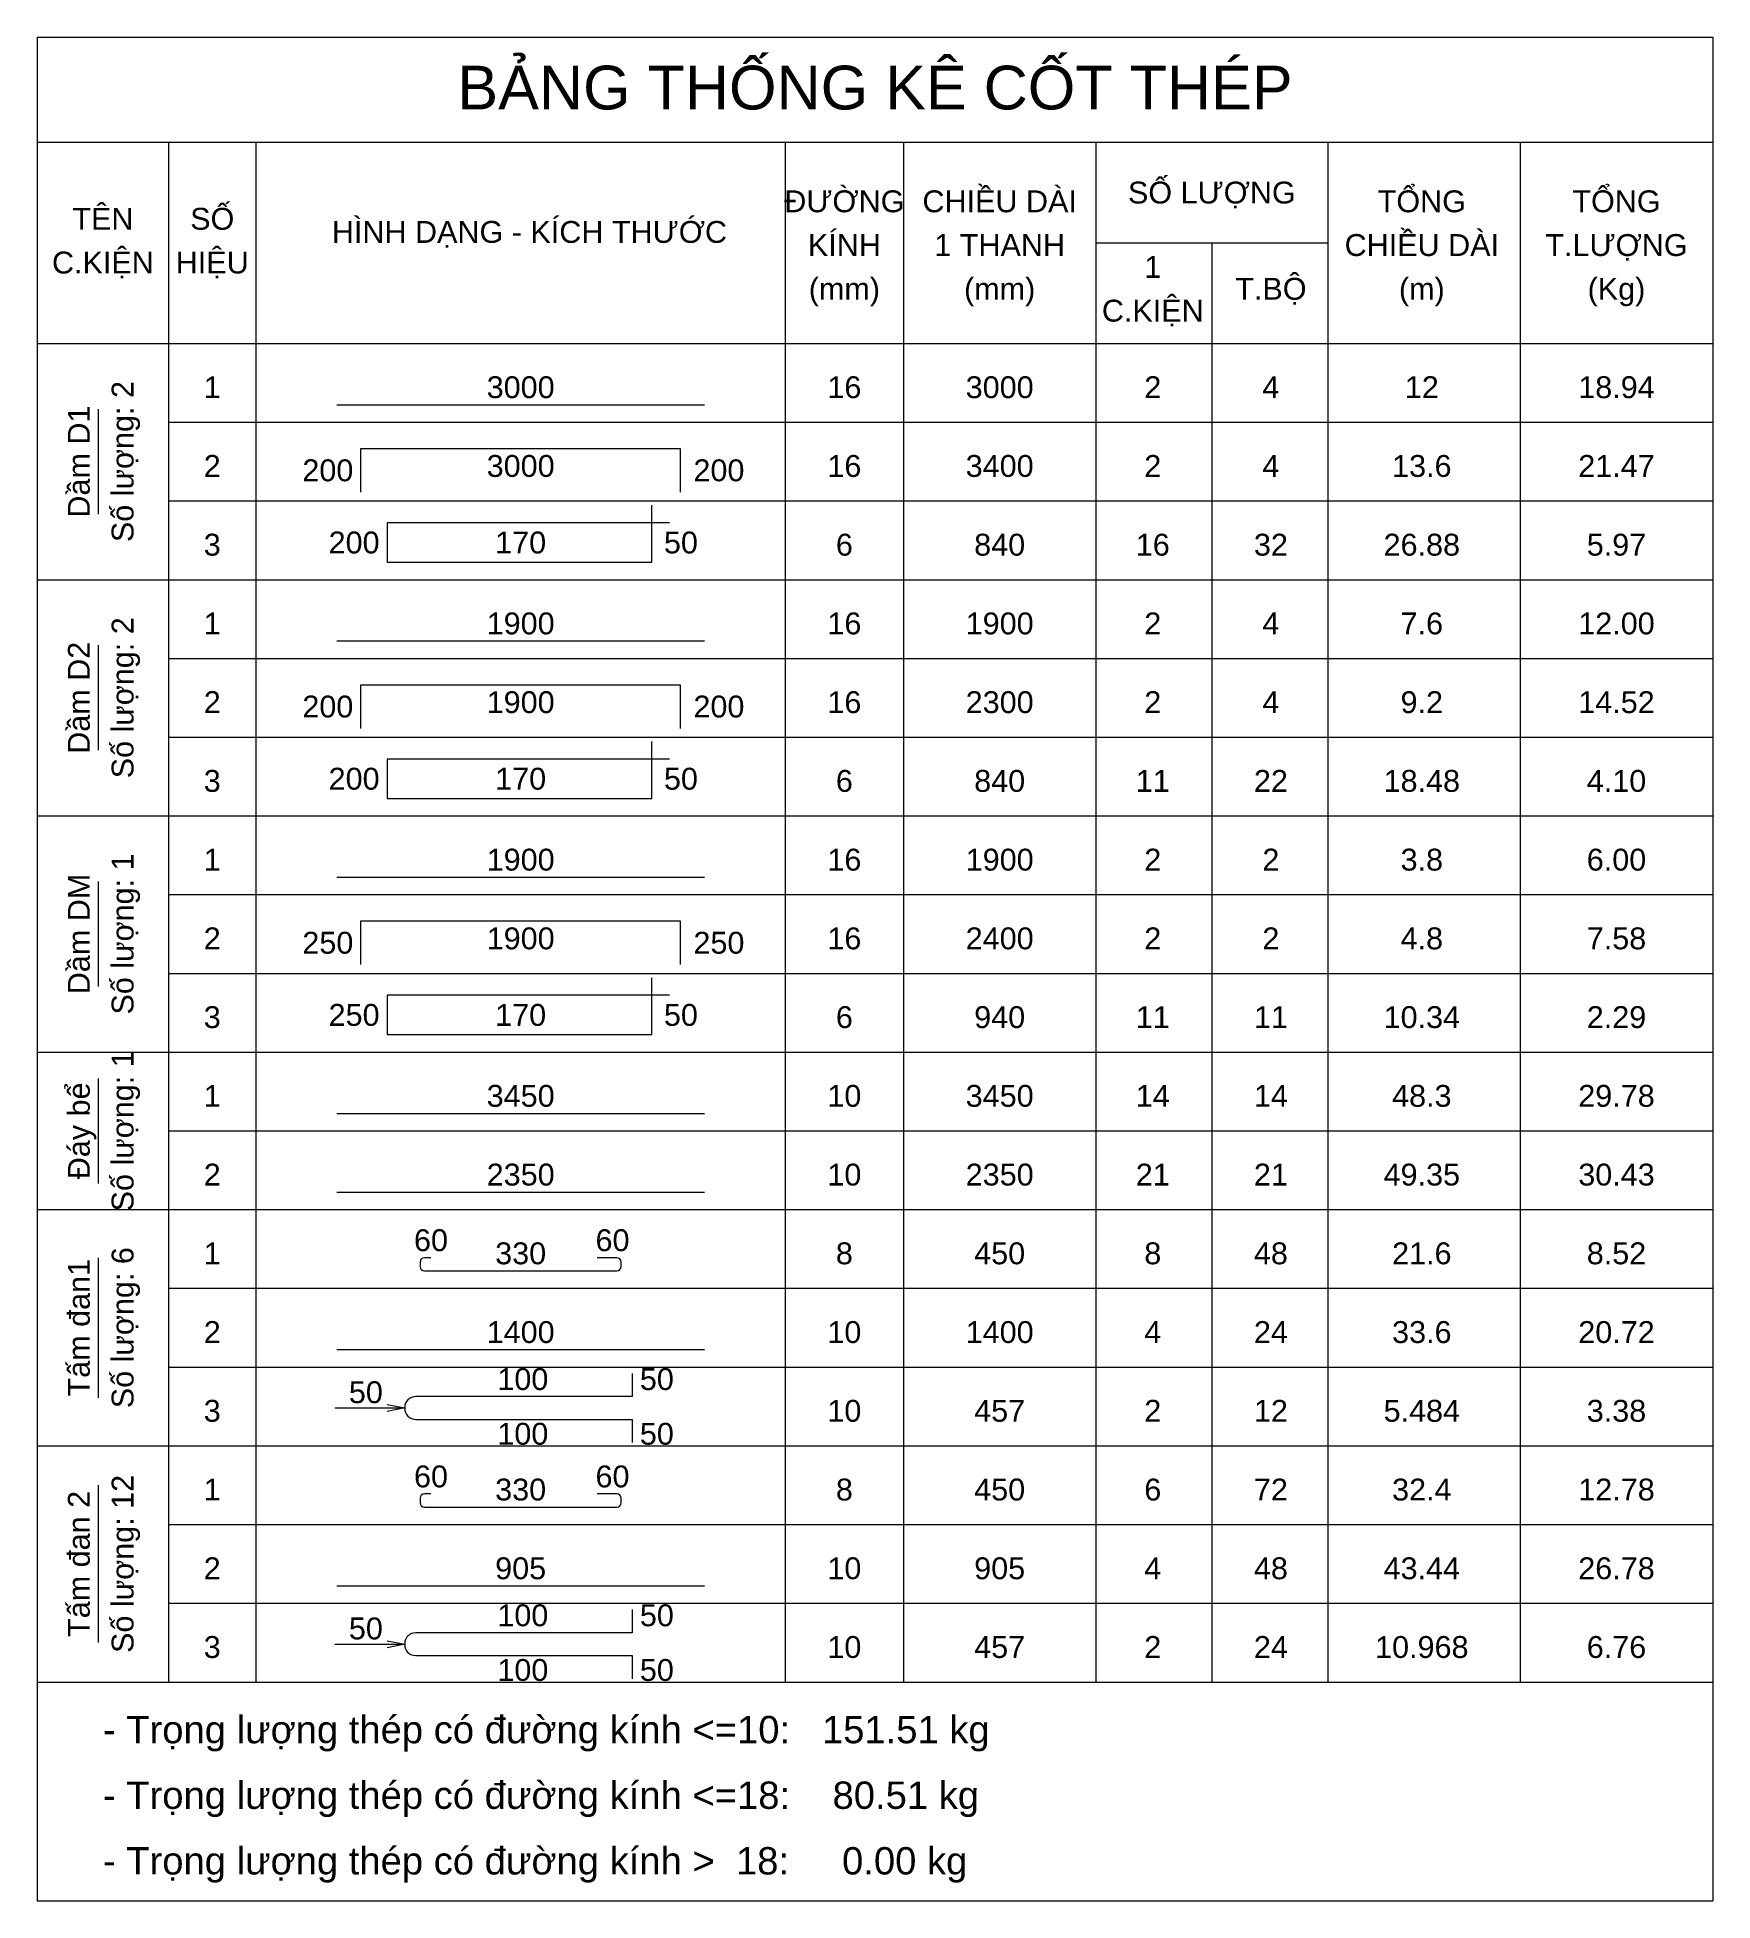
# Model space of a CAD drawing. Header units: inches. Extents: x 0 to 9575, y -516125 to -505475.
import ezdxf
from ezdxf.enums import TextEntityAlignment as Align

# ---------------------------------------------------------------- set-up
doc = ezdxf.new("R2010")
doc.units = ezdxf.units.IN
doc.header["$MEASUREMENT"] = 0
doc.linetypes.add('HIDDENX2', pattern=[0.75, 0.5, -0.25])
for name, color, linetype, lineweight in [('Bao', 2, 'Continuous', 0), ('NetMo', 9, 'HIDDENX2', 0), ('Steel', 4, 'Continuous', 0), ('Text', 2, 'Continuous', 0), ('TextThep', 7, 'Continuous', 0)]:
    doc.layers.add(name, color=color, linetype=linetype, lineweight=lineweight)
doc.styles.add('Hoa', font='micross.ttf')
doc.styles.add('Thuong', font='micross.ttf')

msp = doc.modelspace()

# ---------------------------------------------------------------- linework, layer by layer
at = {"layer": 'Bao'}
for p, q in [((0, -505475), (9575, -505475)), ((0, -505475), (0, -516125)), ((9575, -505475), (9575, -516125)), ((0, -506075), (9575, -506075)), ((750, -506075), (750, -514875)), ((1250, -506075), (1250, -514875)), ((4275, -506075), (4275, -514875)), ((4950, -506075), (4950, -514875)), ((6050, -506075), (6050, -514875)), ((7375, -506075), (7375, -514875)), ((8475, -506075), (8475, -514875)), ((6050, -506650), (7375, -506650)), ((6712.5, -506650), (6712.5, -514875)), ((0, -507225), (9575, -507225))]:
    msp.add_line(p, q, dxfattribs=at)
at = {"layer": 'NetMo'}
for p, q in [((750, -507675), (9575, -507675)), ((750, -508125), (9575, -508125)), ((750, -508575), (9575, -508575)), ((750, -509025), (9575, -509025)), ((750, -509475), (9575, -509475)), ((750, -509925), (9575, -509925)), ((750, -510375), (9575, -510375)), ((750, -510825), (9575, -510825)), ((750, -511275), (9575, -511275)), ((750, -511725), (9575, -511725)), ((750, -512175), (9575, -512175)), ((750, -512625), (9575, -512625)), ((750, -513075), (9575, -513075)), ((750, -513525), (9575, -513525)), ((750, -513975), (9575, -513975)), ((750, -514425), (9575, -514425)), ((750, -514875), (9575, -514875))]:
    msp.add_line(p, q, dxfattribs=at)
at = {"layer": 'Steel'}
for points in [[(1712.5, -507575), (3812.5, -507575)], [(1850, -508075), (1850, -507825), (3675, -507825), (3675, -508075)], [(3612.5, -508250), (2000, -508250), (2000, -508475), (3512.5, -508475), (3512.5, -508150)], [(1712.5, -508925), (3812.5, -508925)], [(1850, -509425), (1850, -509175), (3675, -509175), (3675, -509425)], [(3612.5, -509600), (2000, -509600), (2000, -509825), (3512.5, -509825), (3512.5, -509500)], [(1712.5, -510275), (3812.5, -510275)], [(1850, -510775), (1850, -510525), (3675, -510525), (3675, -510775)], [(3612.5, -510950), (2000, -510950), (2000, -511175), (3512.5, -511175), (3512.5, -510850)], [(1712.5, -511625), (3812.5, -511625)], [(1712.5, -512075), (3812.5, -512075)], [(1712.5, -512975), (3812.5, -512975)], [(1700, -513308.75), (2100, -513308.75)], [(2000, -513288.75), (2100, -513308.75), (2000, -513328.75)], [(1712.5, -514325), (3812.5, -514325)], [(1700, -514658.75), (2100, -514658.75)], [(2000, -514638.75), (2100, -514658.75), (2000, -514678.75)]]:
    msp.add_lwpolyline(points, dxfattribs=at)
for points in [[(2250, -512450), (2212.5, -512450, 0.41421356), (2187.5, -512475), (2187.5, -512500, 0.41421356), (2212.5, -512525), (3312.5, -512525, 0.41421356), (3337.5, -512500), (3337.5, -512475, 0.41421356), (3312.5, -512450), (3200, -512450)], [(3400, -513111.25), (3400, -513243.75), (2162.5, -513243.75, 0.41421356), (2100, -513306.25), (2100, -513311.25, 0.41421356), (2162.5, -513373.75), (3400, -513373.75), (3400, -513506.25)], [(2250, -513800), (2212.5, -513800, 0.41421356), (2187.5, -513825), (2187.5, -513850, 0.41421356), (2212.5, -513875), (3312.5, -513875, 0.41421356), (3337.5, -513850), (3337.5, -513825, 0.41421356), (3312.5, -513800), (3200, -513800)], [(3400, -514461.25), (3400, -514593.75), (2162.5, -514593.75, 0.41421356), (2100, -514656.25), (2100, -514661.25, 0.41421356), (2162.5, -514723.75), (3400, -514723.75), (3400, -514856.25)]]:
    msp.add_lwpolyline(points, format="xyb", dxfattribs=at)
at = {"layer": 'Text'}
for p, q in [((350, -508200), (350, -507600)), ((0, -508575), (9575, -508575)), ((350, -509550), (350, -508950)), ((0, -509925), (9575, -509925)), ((350, -510900), (350, -510300)), ((0, -511275), (9575, -511275)), ((350, -512025), (350, -511425)), ((0, -512175), (9575, -512175)), ((350, -513250), (350, -512450)), ((0, -513525), (9575, -513525)), ((350, -514650), (350, -513750)), ((0, -514875), (9575, -514875)), ((0, -514875), (9575, -514875)), ((0, -516125), (9575, -516125))]:
    msp.add_line(p, q, dxfattribs=at)

# ---------------------------------------------------------------- texts
at = {"layer": 'Text', "color": 4, "style": 'Hoa'}
msp.add_text('BẢNG THỐNG KÊ CỐT THÉP', height=250, dxfattribs=at).set_placement((4787.5, -505887.5), align=Align.CENTER)
at = {"layer": 'Text'}
for s, style, p in [('SỐ LƯỢNG', 'Hoa', (6712.5, -506425)), ('ĐƯỜNG', 'Hoa', (4612.5, -506475)), ('CHIỀU DÀI', 'Hoa', (5500, -506475)), ('TỔNG', 'Hoa', (7912.5, -506475)), ('TỔNG', 'Hoa', (9025, -506475)), ('TÊN', 'Hoa', (375, -506575)), ('SỐ', 'Hoa', (1000, -506575)), ('HÌNH DẠNG - KÍCH THƯỚC', 'Hoa', (2812.5, -506650)), ('KÍNH', 'Hoa', (4612.5, -506725)), ('1 THANH', 'Hoa', (5500, -506725)), ('CHIỀU DÀI', 'Hoa', (7912.5, -506725)), ('T.LƯỢNG', 'Hoa', (9025, -506725)), ('C.KIỆN', 'Hoa', (375, -506825)), ('HIỆU', 'Hoa', (1000, -506825)), ('1', 'Hoa', (6375, -506850)), ('T.BỘ', 'Hoa', (7050, -506975)), ('(mm)', 'Thuong', (4612.5, -506975)), ('(mm)', 'Thuong', (5500, -506975)), ('(m)', 'Thuong', (7912.5, -506975)), ('(Kg)', 'Thuong', (9025, -506975)), ('C.KIỆN', 'Hoa', (6375, -507100))]:
    msp.add_text(s, height=125, dxfattribs=dict(at, style=style)).set_placement(p, align=Align.CENTER)
at = {"layer": 'Text', "style": 'Hoa'}
for s, p in [('Số lượng: 2', (550, -507900)), ('Dầm D1', (300, -507900)), ('Số lượng: 2', (550, -509250)), ('Dầm D2', (300, -509250)), ('Số lượng: 1', (550, -510600)), ('Dầm DM', (300, -510600)), ('Số lượng: 1', (550, -511725)), ('Đáy bể', (300, -511725)), ('Tấm đan1', (300, -512850)), ('Số lượng: 6', (550, -512850)), ('Số lượng: 12', (550, -514200)), ('Tấm đan 2', (300, -514200))]:
    msp.add_text(s, height=125, rotation=90.00021, dxfattribs=at).set_placement(p, align=Align.CENTER)
for s, p in [('- Trọng lượng thép có đường kính <=10:   151.51 kg', (375, -515225)), ('- Trọng lượng thép có đường kính <=18:    80.51 kg', (375, -515600)), ('- Trọng lượng thép có đường kính >  18:     0.00 kg', (375, -515975))]:
    msp.add_text(s, height=156.25, dxfattribs=at).set_placement(p)
at = {"layer": 'TextThep', "style": 'Hoa'}
for s, p in [('1', (1000, -507575)), ('3000', (2762.5, -507575)), ('16', (4612.5, -507575)), ('3000', (5500, -507575)), ('2', (6375, -507575)), ('4', (7050, -507575)), ('12', (7912.5, -507575)), ('18.94', (9025, -507575)), ('2', (1000, -508025)), ('3000', (2762.5, -508025)), ('16', (4612.5, -508025)), ('3', (1000, -508475)), ('170', (2762.5, -508462.5)), ('6', (4612.5, -508475)), ('1', (1000, -508925)), ('1900', (2762.5, -508925)), ('16', (4612.5, -508925)), ('1900', (5500, -508925)), ('2', (6375, -508925)), ('4', (7050, -508925)), ('7.6', (7912.5, -508925)), ('12.00', (9025, -508925)), ('2', (1000, -509375)), ('1900', (2762.5, -509375)), ('16', (4612.5, -509375)), ('3', (1000, -509825)), ('170', (2762.5, -509812.5)), ('6', (4612.5, -509825)), ('1', (1000, -510275)), ('1900', (2762.5, -510275)), ('16', (4612.5, -510275)), ('1900', (5500, -510275)), ('2', (6375, -510275)), ('2', (7050, -510275)), ('3.8', (7912.5, -510275)), ('6.00', (9025, -510275)), ('2', (1000, -510725)), ('1900', (2762.5, -510725)), ('16', (4612.5, -510725)), ('3', (1000, -511175)), ('170', (2762.5, -511162.5)), ('6', (4612.5, -511175)), ('1', (1000, -511625)), ('3450', (2762.5, -511625)), ('10', (4612.5, -511625)), ('3450', (5500, -511625)), ('14', (6375, -511625)), ('14', (7050, -511625)), ('48.3', (7912.5, -511625)), ('29.78', (9025, -511625)), ('2', (1000, -512075)), ('2350', (2762.5, -512075)), ('10', (4612.5, -512075)), ('2350', (5500, -512075)), ('21', (6375, -512075)), ('21', (7050, -512075)), ('49.35', (7912.5, -512075)), ('30.43', (9025, -512075)), ('1', (1000, -512525)), ('60', (2250, -512450)), ('330', (2762.5, -512525)), ('60', (3287.5, -512450)), ('8', (4612.5, -512525)), ('2', (1000, -512975)), ('1400', (2762.5, -512975)), ('10', (4612.5, -512975)), ('1400', (5500, -512975)), ('4', (6375, -512975)), ('24', (7050, -512975)), ('33.6', (7912.5, -512975)), ('20.72', (9025, -512975)), ('100', (2775, -513243.75)), ('3', (1000, -513425)), ('10', (4612.5, -513425)), ('60', (2250, -513800)), ('60', (3287.5, -513800)), ('1', (1000, -513875)), ('330', (2762.5, -513875)), ('8', (4612.5, -513875)), ('2', (1000, -514325)), ('905', (2762.5, -514325)), ('10', (4612.5, -514325)), ('905', (5500, -514325)), ('4', (6375, -514325)), ('48', (7050, -514325)), ('43.44', (7912.5, -514325)), ('26.78', (9025, -514325)), ('100', (2775, -514593.75)), ('3', (1000, -514775)), ('10', (4612.5, -514775))]:
    msp.add_text(s, height=125, dxfattribs=at).set_placement(p, align=Align.BOTTOM_CENTER)
for s, p in [('200', (1806.25, -508050)), ('200', (1956.25, -508462.5)), ('200', (1806.25, -509400)), ('200', (1956.25, -509812.5)), ('250', (1806.25, -510750)), ('250', (1956.25, -511162.5)), ('50', (1975, -513318.75)), ('50', (1975, -514668.75))]:
    msp.add_text(s, height=125, dxfattribs=at).set_placement(p, align=Align.BOTTOM_RIGHT)
for s, p in [('200', (3750, -508050)), ('50', (3581.25, -508462.5)), ('200', (3750, -509400)), ('50', (3581.25, -509812.5)), ('250', (3750, -510750)), ('50', (3581.25, -511162.5)), ('50', (3443.75, -513243.75)), ('50', (3443.75, -514593.75))]:
    msp.add_text(s, height=125, dxfattribs=at).set_placement(p, align=Align.BOTTOM_LEFT)
at = {"layer": 'TextThep', "color": 7, "style": 'Hoa'}
for s, p in [('3400', (5500, -508025)), ('2', (6375, -508025)), ('4', (7050, -508025)), ('13.6', (7912.5, -508025)), ('21.47', (9025, -508025)), ('840', (5500, -508475)), ('16', (6375, -508475)), ('32', (7050, -508475)), ('26.88', (7912.5, -508475)), ('5.97', (9025, -508475)), ('2300', (5500, -509375)), ('2', (6375, -509375)), ('4', (7050, -509375)), ('9.2', (7912.5, -509375)), ('14.52', (9025, -509375)), ('840', (5500, -509825)), ('11', (6375, -509825)), ('22', (7050, -509825)), ('18.48', (7912.5, -509825)), ('4.10', (9025, -509825)), ('2400', (5500, -510725)), ('2', (6375, -510725)), ('2', (7050, -510725)), ('4.8', (7912.5, -510725)), ('7.58', (9025, -510725)), ('940', (5500, -511175)), ('11', (6375, -511175)), ('11', (7050, -511175)), ('10.34', (7912.5, -511175)), ('2.29', (9025, -511175)), ('450', (5500, -512525)), ('8', (6375, -512525)), ('48', (7050, -512525)), ('21.6', (7912.5, -512525)), ('8.52', (9025, -512525)), ('457', (5500, -513425)), ('2', (6375, -513425)), ('12', (7050, -513425)), ('5.484', (7912.5, -513425)), ('3.38', (9025, -513425)), ('450', (5500, -513875)), ('6', (6375, -513875)), ('72', (7050, -513875)), ('32.4', (7912.5, -513875)), ('12.78', (9025, -513875)), ('457', (5500, -514775)), ('2', (6375, -514775)), ('24', (7050, -514775)), ('10.968', (7912.5, -514775)), ('6.76', (9025, -514775))]:
    msp.add_text(s, height=125, dxfattribs=at).set_placement(p, align=Align.BOTTOM_CENTER)
at = {"layer": 'TextThep', "style": 'Hoa'}
for p in [(2775, -513518.75), (2775, -514868.75)]:
    msp.add_text('100', height=125, dxfattribs=at).set_placement(p, align=Align.CENTER)
for p in [(3443.75, -513518.75), (3443.75, -514868.75)]:
    msp.add_text('50', height=125, dxfattribs=at).set_placement(p)

doc.saveas('drawing.dxf')
